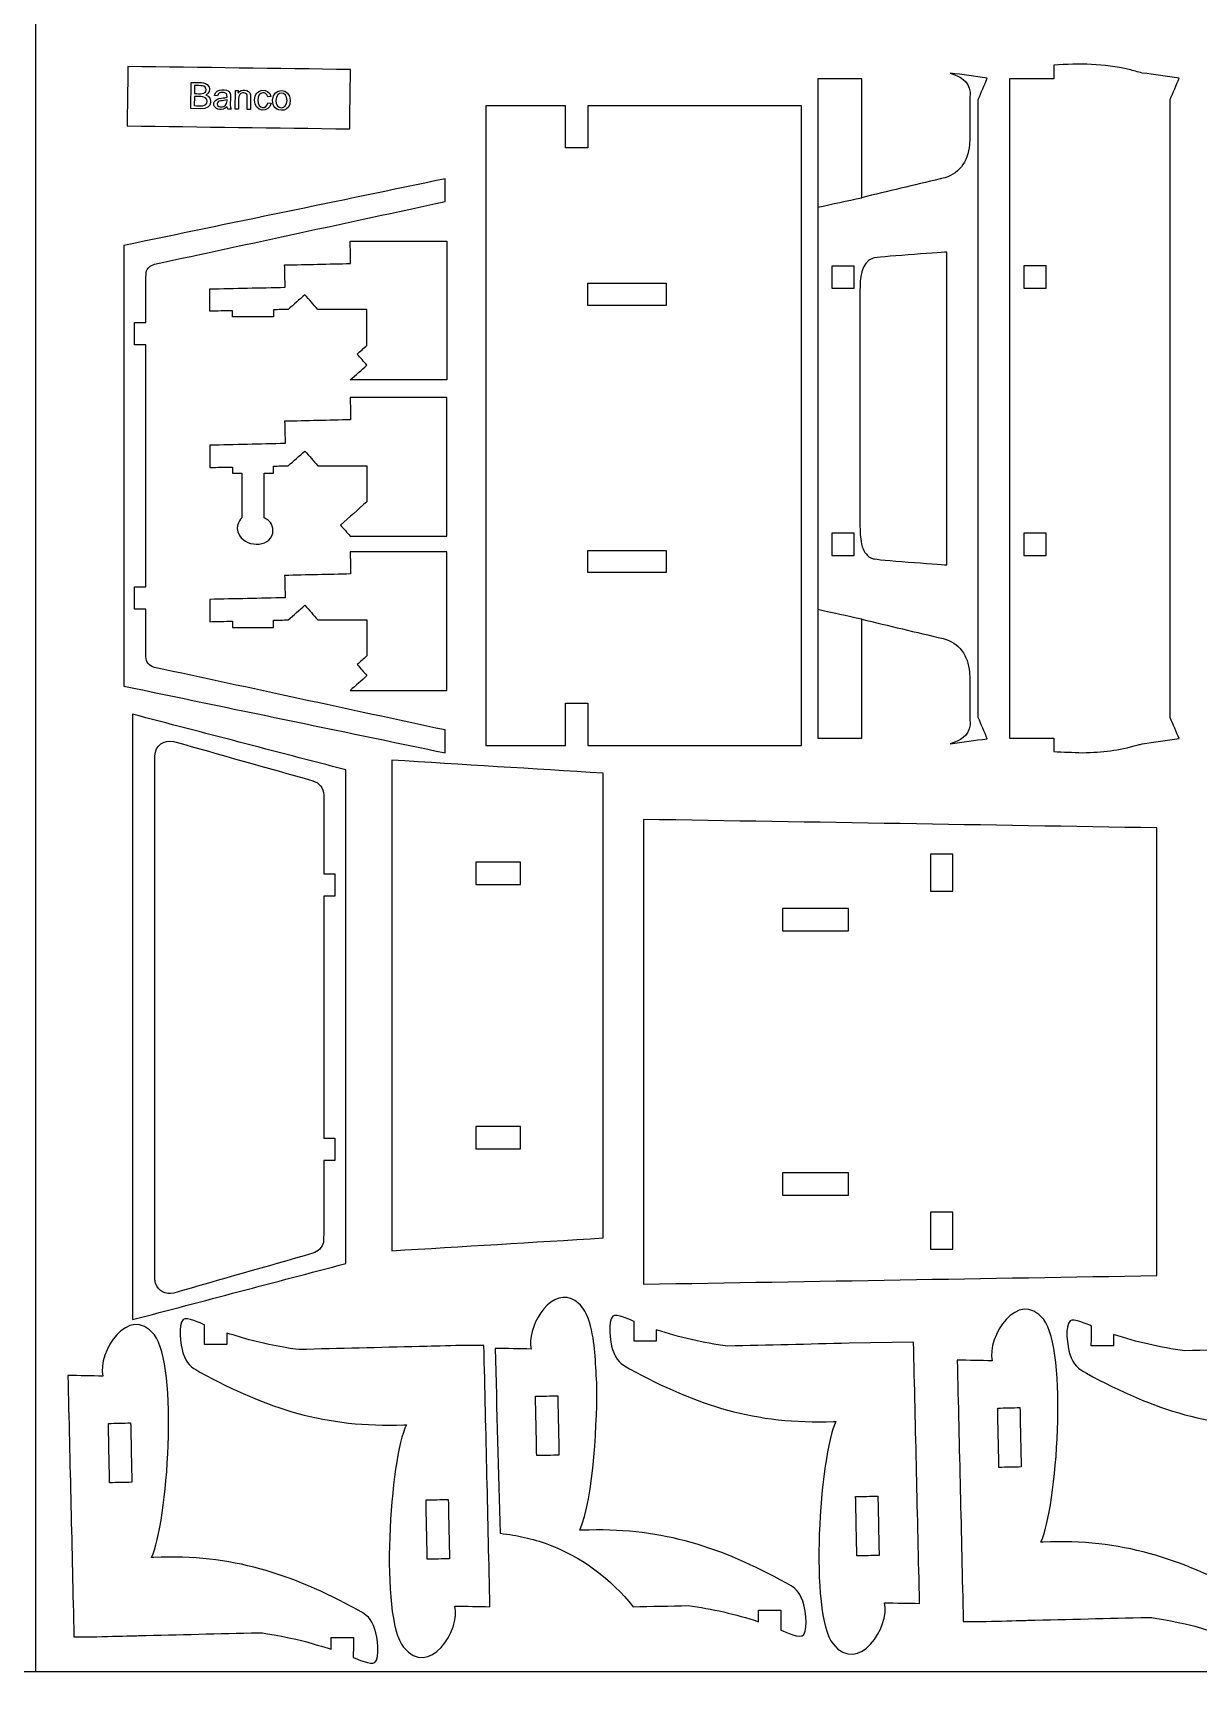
# Model space of a CAD drawing. Extents: x 55 to 635, y 52 to 433.
# Drawn here: x 344.8 to 478.3, y 52.2 to 240.7 of the extents above; entities that cross this region are included whole.
import ezdxf

# ---------------------------------------------------------------- set-up
doc = ezdxf.new("R2010")
doc.units = 0
doc.layers.get('0').update_dxf_attribs({"linetype": 'CONTINUOUS'})

msp = doc.modelspace()

# ---------------------------------------------------------------- linework, layer by layer
at = {"color": 175}
for p, q in [((345.090681, 433.060826), (345.090681, 53.060826)), ((55.090681, 53.060826), (635.090681, 53.060826))]:
    msp.add_line(p, q, dxfattribs=at)
at = {"color": 1}
for p, q in [((362.882681, 232.062826), (362.923281, 235.053526)), ((363.315281, 234.697326), (363.302981, 233.790826)), ((367.962581, 231.993826), (367.991981, 234.161626)), ((367.991981, 234.161626), (368.321981, 234.157226)), ((368.321981, 234.157226), (368.317781, 233.849526)), ((364.023581, 232.047326), (362.882681, 232.062826)), ((363.298181, 233.440026), (363.284181, 232.408326)), ((365.956281, 233.516826), (365.597681, 233.571726)), ((367.036981, 232.958926), (367.040981, 233.092626)), ((367.510781, 232.000026), (367.126381, 232.005226)), ((368.330081, 231.988826), (367.962581, 231.993826)), ((368.346081, 233.171726), (368.330081, 231.988826)), ((369.353481, 231.974926), (369.333381, 233.628226)), ((369.721081, 231.970026), (369.353481, 231.974926)), ((369.723781, 233.658426), (369.721081, 231.970026)), ((372.048181, 233.467426), (371.692381, 233.417926)), ((371.712381, 232.736726), (372.070881, 232.681726))]:
    msp.add_line(p, q, dxfattribs=at)
at = {"color": 3}
msp.add_line((445.683481, 90.784026), (438.294481, 90.659426), dxfattribs=at)
for points in [[(355.679081, 236.891126), (355.648381, 234.624626), (355.617581, 232.358126), (355.586781, 230.091726)], [(381.176481, 236.545026), (372.677381, 236.660326), (364.178281, 236.775726), (355.679081, 236.891126)], [(381.084181, 229.745626), (381.114981, 232.012026), (381.145781, 234.278526), (381.176481, 236.545026)], [(454.133181, 235.553226), (452.710781, 235.749626), (451.288481, 235.945926), (449.866081, 236.142226)], [(449.866081, 236.142226), (450.992881, 235.735126), (452.017181, 235.306926), (452.151481, 233.948526)], [(470.374181, 236.549026), (467.476481, 237.238326), (464.695981, 237.244626), (461.737881, 237.044226)], [(461.737881, 237.044226), (461.737881, 236.527326), (461.737881, 236.010526), (461.737881, 235.493626)], [(471.858281, 236.146726), (471.363581, 236.280826), (470.868881, 236.414926), (470.374181, 236.549026)], [(476.125381, 235.557826), (474.702981, 235.754126), (473.280681, 235.950426), (471.858281, 236.146726)], [(434.701881, 235.489126), (434.701881, 210.314526), (434.701881, 185.139926), (434.701881, 159.965426)], [(439.745681, 235.489126), (438.064381, 235.489126), (436.383181, 235.489126), (434.701881, 235.489126)], [(439.745681, 221.868026), (439.745681, 226.408426), (439.745681, 230.948726), (439.745681, 235.489126)], [(452.151481, 233.948526), (452.137281, 231.941926), (452.123081, 229.935326), (452.108881, 227.928626)], [(453.092681, 233.125726), (453.439481, 233.934926), (453.786381, 234.744026), (454.133181, 235.553226)], [(461.737881, 235.493626), (460.056581, 235.493626), (458.375381, 235.493626), (456.694081, 235.493626)], [(456.694081, 235.493626), (456.694081, 210.319026), (456.694081, 185.144426), (456.694081, 159.969926)], [(475.084881, 233.130226), (475.431681, 233.939426), (475.778581, 234.748626), (476.125381, 235.557826)], [(405.823381, 232.401726), (402.770681, 232.401726), (399.718081, 232.401726), (396.665481, 232.401726)], [(396.665481, 232.401726), (396.665481, 207.979826), (396.665481, 183.557826), (396.665481, 159.135926)], [(405.823381, 227.569826), (405.823381, 229.180526), (405.823381, 230.791126), (405.823381, 232.401726)], [(432.846081, 232.401726), (424.688481, 232.401726), (416.530881, 232.401726), (408.373281, 232.401726)], [(408.373281, 232.401726), (408.373281, 230.791126), (408.373281, 229.180526), (408.373281, 227.569826)], [(432.846081, 159.135926), (432.846081, 183.557826), (432.846081, 207.979826), (432.846081, 232.401726)], [(453.092681, 162.328826), (453.092681, 185.927826), (453.092681, 209.526826), (453.092681, 233.125726)], [(475.084881, 162.333326), (475.084881, 185.932326), (475.084881, 209.531326), (475.084881, 233.130226)], [(355.586781, 230.091726), (364.085981, 229.976326), (372.585081, 229.861026), (381.084181, 229.745626)], [(408.373281, 227.569826), (407.523281, 227.569826), (406.673381, 227.569826), (405.823381, 227.569826)], [(452.108881, 227.928626), (451.895781, 225.962526), (450.857281, 224.444926), (448.904881, 224.054626)], [(392.005381, 224.021126), (379.744681, 221.479226), (367.483981, 218.937226), (355.223281, 216.395326)], [(392.005381, 221.414526), (392.005381, 222.283326), (392.005381, 223.152226), (392.005381, 224.021126)], [(448.734881, 224.023826), (445.738381, 223.305226), (442.742081, 222.586626), (439.745681, 221.868026)], [(448.904881, 224.054626), (448.848281, 224.044326), (448.791581, 224.034026), (448.734881, 224.023826)], [(358.736281, 214.250226), (369.825981, 216.638326), (380.915681, 219.026426), (392.005381, 221.414526)], [(381.196381, 214.327126), (381.177281, 215.176826), (381.158181, 216.026726), (381.139181, 216.876426)], [(381.139181, 216.876426), (384.825481, 216.876426), (388.511981, 216.876426), (392.198381, 216.876426)], [(392.198381, 216.876426), (392.198381, 211.582726), (392.198381, 206.289026), (392.198381, 200.995326)], [(355.223281, 216.395326), (355.223281, 199.569626), (355.223381, 182.743726), (355.223381, 165.918026)], [(449.507681, 215.644626), (448.439581, 215.562026), (441.528381, 215.086326), (441.045381, 214.937026)], [(449.507681, 179.809826), (449.507681, 191.754826), (449.507681, 203.699726), (449.507681, 215.644626)], [(357.720181, 207.562626), (357.731081, 209.471626), (357.742181, 211.380626), (357.753081, 213.289726)], [(357.753081, 213.289726), (357.870681, 213.797026), (358.257581, 214.105526), (358.736281, 214.250226)], [(373.633281, 214.157326), (376.154381, 214.213926), (378.675381, 214.270526), (381.196381, 214.327126)], [(373.690481, 211.608026), (373.671481, 212.457826), (373.652381, 213.307626), (373.633281, 214.157326)], [(441.045381, 214.937026), (439.593281, 214.488326), (439.566281, 212.492826), (439.542281, 211.251826)], [(365.056181, 211.412926), (367.934281, 211.478026), (370.812381, 211.543026), (373.690481, 211.608026)], [(365.056181, 208.863626), (365.056181, 209.713426), (365.056181, 210.563226), (365.056181, 211.412926)], [(439.542281, 211.251826), (439.542281, 202.235526), (439.542281, 193.219126), (439.542281, 184.202726)], [(375.953481, 210.750726), (375.315681, 210.188926), (374.677781, 209.627126), (374.039981, 209.065226)], [(377.438181, 209.065226), (376.943281, 209.627126), (376.448381, 210.188926), (375.953481, 210.750726)], [(356.445181, 207.562526), (356.870181, 207.562526), (357.295181, 207.562626), (357.720181, 207.562626)], [(356.445181, 205.012626), (356.445181, 205.862626), (356.445181, 206.712526), (356.445181, 207.562526)], [(367.665081, 208.922226), (366.795381, 208.902626), (365.925881, 208.883226), (365.056181, 208.863626)], [(367.665081, 208.215226), (367.665081, 208.450926), (367.665081, 208.686626), (367.665081, 208.922226)], [(372.339981, 208.215226), (370.781681, 208.215226), (369.223381, 208.215226), (367.665081, 208.215226)], [(374.039981, 209.065226), (373.473281, 209.052526), (372.906681, 209.039826), (372.339981, 209.027126)], [(372.339981, 209.027126), (372.339981, 208.756426), (372.339981, 208.485926), (372.339981, 208.215226)], [(383.061981, 209.065226), (381.187381, 209.065226), (379.312781, 209.065226), (377.438181, 209.065226)], [(383.061981, 204.946226), (383.061981, 206.319226), (383.061981, 207.692226), (383.061981, 209.065226)], [(357.720181, 205.012626), (357.295181, 205.012626), (356.870181, 205.012626), (356.445181, 205.012626)], [(357.720181, 177.284626), (357.720181, 186.527226), (357.720181, 195.770026), (357.720181, 205.012626)], [(381.938281, 203.956526), (382.312881, 204.286426), (382.687381, 204.616326), (383.061981, 204.946226)], [(383.061981, 202.680826), (382.687381, 203.106126), (382.312881, 203.531226), (381.938281, 203.956526)], [(381.148381, 200.995326), (381.786281, 201.557126), (382.424081, 202.119026), (383.061981, 202.680826)], [(392.198381, 200.995326), (388.515081, 200.995326), (384.831781, 200.995326), (381.148381, 200.995326)], [(392.198381, 198.974626), (388.511981, 198.974626), (384.825481, 198.974626), (381.139181, 198.974626)], [(381.139181, 198.974626), (381.158181, 198.124826), (381.177281, 197.275026), (381.196381, 196.425226)], [(392.198381, 183.093426), (392.198381, 188.387126), (392.198381, 193.680826), (392.198381, 198.974626)], [(381.196381, 196.425226), (378.675381, 196.368626), (376.154381, 196.312026), (373.633281, 196.255426)], [(373.633281, 196.255426), (373.652381, 195.405726), (373.671481, 194.555826), (373.690481, 193.706126)], [(373.690481, 193.706126), (370.812381, 193.641126), (367.934281, 193.576026), (365.056181, 193.511026)], [(365.056181, 193.511026), (365.056181, 192.661326), (365.056181, 191.811426), (365.056181, 190.961726)], [(374.039981, 191.163326), (374.677781, 191.725226), (375.315681, 192.287026), (375.953481, 192.848926)], [(375.953481, 192.848926), (376.448381, 192.287026), (376.943281, 191.725226), (377.438181, 191.163326)], [(365.056181, 190.961726), (365.925881, 190.981226), (366.795381, 191.000726), (367.665081, 191.020326)], [(367.665081, 191.020326), (367.665081, 190.784626), (367.665081, 190.548926), (367.665081, 190.313326)], [(372.339981, 191.125126), (372.906681, 191.137926), (373.473281, 191.150626), (374.039981, 191.163326)], [(372.339981, 190.313326), (372.339981, 190.583926), (372.339981, 190.854526), (372.339981, 191.125126)], [(377.438181, 191.163326), (379.312781, 191.163326), (381.187381, 191.163326), (383.061981, 191.163326)], [(383.061981, 191.163326), (383.061981, 189.790326), (383.061981, 188.417426), (383.061981, 187.044426)], [(367.665081, 190.313326), (368.019281, 190.313326), (368.373381, 190.313326), (368.727581, 190.313326)], [(368.727581, 190.313326), (368.727581, 188.613326), (368.727581, 186.913426), (368.727581, 185.213426)], [(371.277481, 185.213426), (371.277481, 186.913426), (371.277481, 188.613326), (371.277481, 190.313326)], [(371.277481, 190.313326), (371.631681, 190.313326), (371.985781, 190.313326), (372.339981, 190.313326)], [(383.061981, 187.044426), (382.049481, 186.152626), (381.037181, 185.260826), (380.024681, 184.369026)], [(368.727581, 185.213426), (368.726481, 185.210626), (367.781781, 184.295826), (368.451181, 183.178726)], [(372.297481, 183.768426), (372.297481, 184.479626), (371.880481, 184.926626), (371.277481, 185.213426)], [(368.451181, 183.178726), (369.329781, 181.712826), (372.297481, 181.832826), (372.297481, 183.768426)], [(380.024681, 184.369026), (380.399281, 183.943826), (380.773881, 183.518626), (381.148381, 183.093426)], [(381.148381, 183.093426), (384.831781, 183.093426), (388.515081, 183.093426), (392.198381, 183.093426)], [(439.542281, 184.202726), (439.559581, 183.308926), (439.603581, 182.747226), (439.804381, 181.882926)], [(392.198381, 181.317826), (388.511981, 181.317826), (384.825481, 181.317826), (381.139181, 181.317826)], [(381.139181, 181.317826), (381.158181, 180.468126), (381.177281, 179.618326), (381.196381, 178.768526)], [(392.198381, 165.436726), (392.198381, 170.730426), (392.198381, 176.024126), (392.198381, 181.317826)], [(439.804381, 181.882926), (440.045881, 181.271126), (440.303781, 180.746726), (441.045381, 180.517526)], [(441.045381, 180.517526), (441.528781, 180.368226), (448.439181, 179.892426), (449.507681, 179.809826)], [(356.445181, 174.734626), (356.445181, 175.584626), (356.445181, 176.434626), (356.445181, 177.284626)], [(356.445181, 177.284626), (356.870181, 177.284626), (357.295181, 177.284626), (357.720181, 177.284626)], [(381.196381, 178.768526), (378.675381, 178.711926), (376.154381, 178.655426), (373.633281, 178.598826)], [(373.633281, 178.598826), (373.652381, 177.749026), (373.671481, 176.899226), (373.690481, 176.049526)], [(373.690481, 176.049526), (370.812381, 175.984426), (367.934281, 175.919426), (365.056181, 175.854426)], [(365.056181, 175.854426), (365.056181, 175.004626), (365.056181, 174.154826), (365.056181, 173.305126)], [(357.720181, 174.734626), (357.295181, 174.734626), (356.870181, 174.734626), (356.445181, 174.734626)], [(357.720181, 169.311426), (357.720181, 171.119126), (357.720181, 172.926926), (357.720181, 174.734626)], [(372.339981, 173.468526), (372.906681, 173.481326), (373.473281, 173.493926), (374.039981, 173.506726)], [(372.339981, 172.656726), (372.339981, 172.927326), (372.339981, 173.197926), (372.339981, 173.468526)], [(374.039981, 173.506726), (374.677781, 174.068526), (375.315681, 174.630426), (375.953481, 175.192226)], [(375.953481, 175.192226), (376.448381, 174.630426), (376.943281, 174.068526), (377.438181, 173.506726)], [(377.438181, 173.506726), (379.312781, 173.506726), (381.187381, 173.506726), (383.061981, 173.506726)], [(383.061981, 173.506726), (383.061981, 172.133726), (383.061981, 170.760726), (383.061981, 169.387726)], [(439.745681, 159.965426), (439.745681, 164.505726), (439.745681, 169.046226), (439.745681, 173.586526)], [(439.745681, 173.586526), (442.854081, 172.845526), (445.962581, 172.104626), (449.070981, 171.363526)], [(365.056181, 173.305126), (365.925881, 173.324626), (366.795381, 173.344126), (367.665081, 173.363626)], [(367.665081, 173.363626), (367.665081, 173.128026), (367.665081, 172.892326), (367.665081, 172.656726)], [(367.665081, 172.656726), (369.223381, 172.656726), (370.781681, 172.656726), (372.339981, 172.656726)], [(449.070981, 171.363526), (450.937881, 170.919226), (451.905381, 169.402926), (452.108881, 167.525926)], [(358.736281, 168.062926), (358.102381, 168.254726), (357.777181, 168.645326), (357.720181, 169.311426)], [(392.005281, 160.898626), (380.915581, 163.286726), (369.825981, 165.674926), (358.736281, 168.062926)], [(383.061981, 169.387726), (382.687381, 169.057826), (382.312881, 168.727826), (381.938281, 168.397926)], [(381.938281, 168.397926), (382.312881, 167.972726), (382.687381, 167.547526), (383.061981, 167.122226)], [(355.223381, 165.918026), (367.483981, 163.376026), (379.744681, 160.834026), (392.005281, 158.292026)], [(383.061981, 167.122226), (382.424081, 166.560426), (381.786281, 165.998526), (381.148381, 165.436726)], [(452.108881, 167.525926), (452.123081, 165.519226), (452.137281, 163.512626), (452.151481, 161.505926)], [(381.148381, 165.436726), (383.884481, 165.436726), (386.620481, 165.436726), (389.356581, 165.436726)], [(389.356581, 165.436726), (390.303781, 165.436726), (391.251081, 165.436726), (392.198381, 165.436726)], [(380.658581, 156.330026), (372.508681, 158.454526), (364.358681, 160.579026), (356.208781, 162.703526)], [(356.208781, 162.703526), (356.208781, 139.590526), (356.208781, 116.477326), (356.208781, 93.364326)], [(405.823381, 159.135926), (405.823381, 160.746526), (405.823381, 162.357126), (405.823381, 163.967726)], [(405.823381, 163.967726), (406.673381, 163.967726), (407.523281, 163.967726), (408.373281, 163.967726)], [(408.373281, 163.967726), (408.373281, 162.357126), (408.373281, 160.746526), (408.373281, 159.135926)], [(454.133181, 159.901226), (453.786381, 160.710426), (453.439481, 161.519626), (453.092681, 162.328826)], [(476.125381, 159.905726), (475.778581, 160.714926), (475.431681, 161.524126), (475.084881, 162.333326)], [(392.005281, 158.292026), (392.005281, 159.160926), (392.005281, 160.029826), (392.005281, 160.898626)], [(452.151481, 161.505926), (452.017181, 160.147626), (450.992881, 159.719326), (449.866081, 159.312226)], [(358.758781, 157.940326), (358.851481, 159.142926), (359.736281, 159.813326), (360.919281, 159.576726)], [(360.919281, 159.576726), (366.235881, 158.080726), (371.552481, 156.584826), (376.868981, 155.088826)], [(396.665481, 159.135926), (399.718081, 159.135926), (402.770681, 159.135926), (405.823381, 159.135926)], [(408.373281, 159.135926), (416.530881, 159.135926), (424.688481, 159.135926), (432.846081, 159.135926)], [(434.701881, 159.965426), (436.383181, 159.965426), (438.064381, 159.965426), (439.745681, 159.965426)], [(449.866081, 159.312226), (451.288481, 159.508626), (452.710781, 159.704926), (454.133181, 159.901226)], [(456.694081, 159.969926), (458.375381, 159.969926), (460.056581, 159.969926), (461.737881, 159.969926)], [(461.737881, 159.969926), (461.737881, 159.453026), (461.737881, 158.936026), (461.737881, 158.419126)], [(461.737881, 158.419126), (462.831481, 158.378226), (463.925081, 158.337126), (465.018681, 158.296226)], [(465.018681, 158.296226), (467.503981, 158.370126), (469.003281, 158.528526), (471.418581, 159.192026)], [(471.418581, 159.192026), (471.565181, 159.233526), (471.711681, 159.275226), (471.858281, 159.316726)], [(471.858281, 159.316726), (473.280681, 159.513126), (474.702981, 159.709426), (476.125381, 159.905726)], [(358.758781, 98.049026), (358.758781, 118.012726), (358.758781, 137.976526), (358.758781, 157.940326)], [(410.135581, 155.947626), (402.057781, 156.445626), (393.979981, 156.943626), (385.902181, 157.441626)], [(385.902181, 157.441626), (385.902181, 138.712926), (385.902181, 119.984126), (385.902181, 101.255326)], [(376.868981, 155.088826), (377.650281, 154.822626), (378.063981, 154.276526), (378.108581, 153.452426)], [(380.658581, 99.791926), (380.658581, 118.637926), (380.658581, 137.484026), (380.658581, 156.330026)], [(410.135581, 102.719926), (410.135581, 120.462426), (410.135581, 138.205126), (410.135581, 155.947626)], [(378.108581, 153.452426), (378.108681, 150.446026), (378.108781, 147.439526), (378.108881, 144.433226)], [(473.573381, 149.686926), (453.968681, 150.009926), (434.363981, 150.333026), (414.759281, 150.656026)], [(414.759281, 150.656026), (414.759281, 132.913426), (414.759281, 115.170726), (414.759281, 97.428226)], [(473.573381, 98.411026), (473.573381, 115.503026), (473.573381, 132.595026), (473.573381, 149.686926)], [(378.108881, 144.433226), (378.534381, 144.433226), (378.959881, 144.433326), (379.385281, 144.433326)], [(379.385281, 144.433326), (379.385281, 143.583326), (379.385381, 142.733426), (379.385381, 141.883426)], [(379.385381, 141.883426), (378.959881, 141.883426), (378.534381, 141.883326), (378.108981, 141.883326)], [(378.108981, 141.883326), (378.109281, 132.640626), (378.109581, 123.397826), (378.109881, 114.155226)], [(378.109881, 114.155226), (378.535381, 114.155226), (378.960881, 114.155126), (379.386381, 114.155026)], [(379.386381, 114.155026), (379.386081, 113.304926), (379.385781, 112.455126), (379.385481, 111.605126)], [(378.108881, 111.605326), (378.108781, 110.439626), (378.162481, 102.727226), (378.069181, 102.238626)], [(379.385481, 111.605126), (378.959981, 111.605126), (378.534381, 111.605226), (378.108881, 111.605326)], [(378.069181, 102.238626), (377.949881, 101.613126), (377.474481, 101.173926), (376.875181, 100.967226)], [(385.902181, 101.255326), (393.979981, 101.743526), (402.057781, 102.231826), (410.135581, 102.719926)], [(376.875181, 100.967226), (371.558681, 99.449726), (366.242081, 97.932126), (360.925481, 96.414426)], [(356.208781, 93.364326), (364.358681, 95.506826), (372.508681, 97.649426), (380.658581, 99.791926)], [(358.838881, 97.533326), (358.812181, 97.705326), (358.785481, 97.877126), (358.758781, 98.049026)], [(414.759281, 97.428226), (434.363981, 97.755826), (453.968681, 98.083426), (473.573381, 98.411026)], [(360.925481, 96.414426), (359.934481, 96.212326), (359.215481, 96.605226), (358.838881, 97.533326)], [(406.491281, 95.743226), (403.866381, 96.834526), (401.297781, 92.284026), (401.882281, 89.993326)], [(460.590581, 93.371026), (457.685381, 97.010926), (454.009681, 91.359326), (454.704881, 88.652426)], [(358.705081, 91.614726), (355.800181, 95.254826), (352.124281, 89.603326), (352.819381, 86.896226)], [(409.184181, 89.636126), (408.943881, 91.584226), (408.624381, 94.856426), (406.491281, 95.743226)], [(362.008381, 93.368026), (361.395081, 92.807526), (361.691881, 90.442926), (361.985681, 89.565026)], [(364.461981, 92.781626), (364.084081, 92.932926), (362.376881, 93.704726), (362.008381, 93.368026)], [(364.441881, 90.507826), (364.448681, 91.265726), (364.455281, 92.023726), (364.461981, 92.781626)], [(411.226981, 93.748626), (410.613581, 93.188226), (410.910381, 90.823826), (411.204281, 89.945726)], [(413.680581, 93.162226), (413.302681, 93.313526), (411.595481, 94.085426), (411.226981, 93.748626)], [(413.660481, 90.888626), (413.667281, 91.646426), (413.673881, 92.404426), (413.680581, 93.162226)], [(460.268581, 67.881626), (462.122981, 71.714926), (463.389881, 89.863726), (460.590581, 93.371026)], [(463.613781, 93.219426), (463.000381, 92.658926), (463.297281, 90.294426), (463.591081, 89.416526)], [(466.067381, 92.633026), (465.689381, 92.784326), (463.982381, 93.556226), (463.613781, 93.219426)], [(466.047281, 90.359326), (466.054081, 91.117226), (466.060681, 91.875126), (466.067381, 92.633026)], [(358.383081, 66.125426), (360.240081, 69.974126), (361.503081, 88.108726), (358.705081, 91.614726)], [(366.991881, 90.507826), (366.141881, 90.507826), (365.291881, 90.507826), (364.441881, 90.507826)], [(369.919781, 90.956026), (368.943781, 91.246526), (367.967881, 91.537026), (366.991881, 91.827326)], [(366.991881, 91.827326), (366.991881, 91.387626), (366.991881, 90.947826), (366.991881, 90.507826)], [(375.273381, 89.940826), (374.578081, 89.924826), (370.832581, 90.722826), (369.919781, 90.956026)], [(416.210481, 90.888626), (415.360481, 90.888626), (414.510481, 90.888626), (413.660481, 90.888626)], [(424.367081, 90.327026), (421.505381, 90.716926), (418.943481, 91.294626), (416.210481, 92.208126)], [(416.210481, 92.208126), (416.210481, 91.768226), (416.210481, 91.328426), (416.210481, 90.888626)], [(438.294481, 90.659426), (433.651981, 90.548626), (429.009481, 90.437826), (424.367081, 90.327026)], [(446.376281, 60.887726), (446.145281, 70.853126), (445.914481, 80.818626), (445.683481, 90.784026)], [(476.753881, 89.797826), (473.905481, 90.183926), (471.317781, 90.769226), (468.597281, 91.678926)], [(468.597281, 91.678926), (468.597281, 91.239026), (468.597281, 90.799226), (468.597281, 90.359326)], [(361.985681, 89.565026), (362.421081, 88.263526), (362.914581, 87.904426), (363.905681, 87.366026)], [(389.075981, 90.278726), (384.475081, 90.166126), (379.874281, 90.053526), (375.273381, 89.940826)], [(396.464881, 90.403326), (395.324881, 90.472626), (389.875481, 90.297326), (389.075981, 90.278726)], [(397.157981, 60.485426), (396.926981, 70.458026), (396.695981, 80.430726), (396.464881, 90.403326)], [(401.882281, 89.993326), (400.503281, 90.019226), (399.124281, 90.044926), (397.745281, 90.070826)], [(397.745281, 90.070826), (397.935081, 83.013026), (398.124781, 75.955426), (398.314581, 68.897726)], [(409.392281, 86.141326), (409.322981, 87.306226), (409.253581, 88.471126), (409.184181, 89.636126)], [(411.204281, 89.945726), (411.639681, 88.644326), (412.133081, 88.285226), (413.124181, 87.746726)], [(454.704881, 88.652426), (453.365581, 88.675426), (452.026281, 88.698426), (450.687081, 88.721426)], [(450.687081, 88.721426), (450.918081, 78.748826), (451.149081, 68.776126), (451.380181, 58.803426)], [(463.591081, 89.416526), (464.026581, 88.115026), (464.519981, 87.755826), (465.511081, 87.217426)], [(468.597281, 90.359326), (467.747281, 90.359326), (466.897281, 90.359326), (466.047281, 90.359326)], [(490.681381, 90.130126), (486.038781, 90.019426), (481.396381, 89.908526), (476.753881, 89.797826)], [(352.819381, 86.896226), (351.480081, 86.919126), (350.140881, 86.942226), (348.801581, 86.965126)], [(348.801581, 86.965126), (348.801681, 86.957926), (348.801781, 86.950726), (348.801881, 86.943526)], [(348.801881, 86.943526), (349.032781, 76.978126), (349.263781, 67.012726), (349.494681, 57.047326)], [(363.905681, 87.366026), (371.720681, 83.120326), (378.299581, 80.984926), (387.303481, 81.315426)], [(413.124181, 87.746726), (420.939281, 83.501026), (427.518081, 81.365526), (436.522081, 81.696126)], [(465.511081, 87.217426), (473.325981, 82.971926), (479.905081, 80.836326), (488.908881, 81.166826)], [(407.442281, 69.232626), (409.044981, 72.767126), (409.477181, 82.405526), (409.392281, 86.141326)], [(387.576481, 81.325126), (385.722181, 77.500626), (384.455181, 59.342026), (387.254481, 55.835826)], [(387.303481, 81.315426), (387.394481, 81.318626), (387.485381, 81.321926), (387.576481, 81.325126)], [(436.794981, 81.705826), (434.939181, 77.859826), (433.674381, 59.722526), (436.473081, 56.216526)], [(436.522081, 81.696126), (436.612981, 81.699326), (436.703981, 81.702626), (436.794981, 81.705826)], [(398.314581, 68.897726), (400.369681, 68.625926), (401.880581, 68.348426), (403.850881, 67.611026)], [(408.528581, 69.267926), (408.166481, 69.256126), (407.804381, 69.244326), (407.442281, 69.232626)], [(431.113781, 63.193126), (423.620081, 67.291026), (417.062381, 69.449326), (408.528581, 69.267926)], [(460.541581, 67.891426), (460.450581, 67.888126), (460.359681, 67.884826), (460.268581, 67.881626)], [(483.939381, 61.840726), (476.125681, 66.085626), (469.544281, 68.222626), (460.541581, 67.891426)], [(358.656081, 66.135226), (358.565081, 66.132026), (358.474081, 66.128726), (358.383081, 66.125426)], [(382.053881, 60.084626), (374.238981, 64.330126), (367.659881, 66.465826), (358.656081, 66.135226)], [(403.850881, 67.611026), (407.647481, 66.190226), (411.055781, 63.669526), (413.551081, 60.476826)], [(432.812881, 61.551626), (432.352881, 62.520426), (431.940381, 62.741026), (431.113781, 63.193126)], [(387.254481, 55.835826), (390.160581, 52.195826), (393.835081, 57.848226), (393.140081, 60.554426)], [(393.140081, 60.554426), (394.479381, 60.531426), (395.818781, 60.508426), (397.157981, 60.485426)], [(413.551081, 60.476826), (415.657781, 60.522126), (417.764281, 60.567426), (419.870881, 60.612726)], [(419.870881, 60.612726), (422.550981, 60.245726), (425.346081, 59.643626), (427.910481, 58.770426)], [(433.099281, 57.294626), (433.641781, 58.107826), (433.305381, 60.514526), (432.812881, 61.551626)], [(436.473081, 56.216526), (439.378681, 52.576426), (443.053781, 58.228526), (442.358681, 60.935126)], [(442.358681, 60.935126), (443.697981, 60.912026), (445.037281, 60.889126), (446.376481, 60.866026)], [(446.376481, 60.866026), (446.376381, 60.873326), (446.376381, 60.880526), (446.376281, 60.887726)], [(383.973781, 57.885626), (383.538381, 59.186926), (383.045081, 59.546126), (382.053881, 60.084626)], [(427.910481, 58.770426), (427.910481, 59.210326), (427.910481, 59.650226), (427.910481, 60.090126)], [(427.910481, 60.090126), (428.760481, 60.090126), (429.610481, 60.090126), (430.460481, 60.090126)], [(430.460481, 60.090126), (430.460481, 59.332226), (430.460481, 58.574326), (430.460481, 57.816526)], [(451.380181, 58.803426), (452.517281, 58.734226), (457.972881, 58.909626), (458.769081, 58.928126)], [(458.769081, 58.928126), (463.369981, 59.040826), (467.970781, 59.153326), (472.571681, 59.265926)], [(472.571681, 59.265926), (473.267281, 59.281926), (477.012081, 58.484026), (477.925281, 58.250826)], [(349.494681, 57.047326), (350.594981, 56.978526), (356.133781, 57.154426), (356.883681, 57.171926)], [(356.883681, 57.171926), (361.484481, 57.284526), (366.085281, 57.397026), (370.686081, 57.509726)], [(370.686081, 57.509726), (371.381381, 57.525626), (375.126981, 56.727826), (376.039781, 56.494626)], [(378.967581, 55.623226), (378.967581, 56.063026), (378.967581, 56.502826), (378.967581, 56.942726)], [(378.967581, 56.942726), (379.817581, 56.942726), (380.667581, 56.942726), (381.517581, 56.942726)], [(381.517581, 56.942726), (381.510881, 56.184826), (381.504181, 55.426926), (381.497481, 54.669026)], [(383.951081, 54.082626), (384.564481, 54.643026), (384.267681, 57.007626), (383.973781, 57.885626)], [(430.460481, 57.816526), (431.008781, 57.596126), (432.738681, 56.754026), (433.099281, 57.294626)], [(477.925281, 58.250826), (478.901181, 57.960326), (479.877181, 57.669826), (480.853181, 57.379326)], [(376.039781, 56.494626), (377.015681, 56.204126), (377.991581, 55.913626), (378.967581, 55.623226)], [(381.497481, 54.669026), (381.875481, 54.517726), (383.582481, 53.745826), (383.951081, 54.082626)]]:
    msp.add_open_spline(points, degree=3, dxfattribs=at)
at = {"color": 1}
for points in [[(362.923281, 235.053526), (363.701081, 235.042926), (364.600481, 235.174726), (364.914081, 234.656026)], [(363.302981, 233.790826), (363.904981, 233.782626), (364.629481, 233.649226), (364.637281, 234.219126)], [(364.637281, 234.219126), (364.645181, 234.800926), (363.966781, 234.688526), (363.315281, 234.697326)], [(364.914081, 234.656026), (365.143081, 234.277226), (365.016581, 233.831126), (364.600781, 233.631126)], [(365.597681, 233.571726), (365.807481, 234.495926), (367.065281, 234.271026), (367.291881, 233.987426)], [(366.143781, 233.836526), (366.060081, 233.777126), (365.998081, 233.670026), (365.956281, 233.516826)], [(367.042781, 233.380826), (367.077081, 234.191626), (366.200881, 233.877326), (366.143781, 233.836526)], [(367.291881, 233.987426), (367.591181, 233.612726), (367.244381, 232.515926), (367.510781, 232.000026)], [(368.317781, 233.849526), (368.671381, 234.360126), (369.600881, 234.317026), (369.723781, 233.658426)], [(369.333381, 233.628226), (369.204881, 233.974026), (368.358581, 234.090926), (368.346081, 233.171726)], [(370.191681, 233.039326), (370.211381, 234.496626), (371.873681, 234.454426), (372.048181, 233.467426)], [(371.692381, 233.417926), (371.545681, 234.083026), (370.581581, 234.067726), (370.567681, 233.044726)], [(372.250981, 233.019726), (372.271881, 234.558726), (374.301181, 234.486126), (374.281281, 233.022826)], [(373.905081, 233.008426), (373.919881, 234.095726), (372.642081, 234.136326), (372.626881, 233.013926)], [(363.284181, 232.408326), (363.910781, 232.399826), (364.735781, 232.239026), (364.744781, 232.904426)], [(364.744781, 232.904426), (364.753581, 233.554326), (363.917881, 233.431626), (363.298181, 233.440026)], [(364.600781, 233.631126), (365.389781, 233.389026), (365.473781, 232.027626), (364.023581, 232.047326)], [(367.059081, 232.277626), (365.783281, 231.221226), (364.673681, 233.080226), (366.385181, 233.263726)], [(365.914681, 232.604426), (365.908181, 232.123826), (367.017081, 232.032826), (367.036981, 232.958926)], [(367.040981, 233.092626), (366.556181, 232.903326), (365.920681, 233.045226), (365.914681, 232.604426)], [(366.385181, 233.263726), (366.682281, 233.294526), (366.902181, 233.334026), (367.042781, 233.380826)], [(367.126381, 232.005226), (367.090581, 232.083026), (367.068181, 232.173826), (367.059081, 232.277626)], [(372.070881, 232.681726), (371.875481, 231.562426), (370.172081, 231.597426), (370.191681, 233.039326)], [(370.567681, 233.044726), (370.552981, 231.958726), (371.594881, 231.976026), (371.712381, 232.736726)], [(372.520081, 232.177026), (372.335381, 232.373826), (372.245981, 232.654926), (372.250981, 233.019726)], [(374.281281, 233.022826), (374.262781, 231.655626), (372.965381, 231.702726), (372.520081, 232.177026)], [(372.626881, 233.013926), (372.611781, 231.900926), (373.889681, 231.869326), (373.905081, 233.008426)], [(434.701881, 220.769826), (436.383181, 221.135926), (438.064381, 221.501926), (439.745681, 221.868026)], [(439.745681, 173.586526), (438.064381, 173.952626), (436.383181, 174.318726), (434.701881, 174.684726)]]:
    msp.add_open_spline(points, degree=3, dxfattribs=at)
at = {"color": 7}
for points in [[(438.876781, 214.041226), (438.026781, 214.041226), (437.176781, 214.041226), (436.326781, 214.041226)], [(436.326781, 214.041226), (436.326781, 213.191226), (436.326781, 212.341226), (436.326781, 211.491226)], [(438.876781, 211.491226), (438.876781, 212.341226), (438.876781, 213.191226), (438.876781, 214.041226)], [(460.868981, 214.045726), (460.018981, 214.045726), (459.169081, 214.045726), (458.319081, 214.045726)], [(458.319081, 214.045726), (458.319081, 213.195726), (458.319081, 212.345726), (458.319081, 211.495726)], [(460.868981, 211.495726), (460.868981, 212.345726), (460.868981, 213.195726), (460.868981, 214.045726)], [(408.377581, 209.525026), (408.377581, 210.375026), (408.377581, 211.224926), (408.377581, 212.074926)], [(408.377581, 212.074926), (411.360981, 212.074926), (414.344381, 212.074926), (417.327781, 212.074926)], [(417.327781, 212.074926), (417.327781, 211.224926), (417.327781, 210.375026), (417.327781, 209.525026)], [(436.326781, 211.491226), (437.176781, 211.491226), (438.026781, 211.491226), (438.876781, 211.491226)], [(458.319081, 211.495726), (459.169081, 211.495726), (460.018981, 211.495726), (460.868981, 211.495726)], [(417.327781, 209.525026), (414.344381, 209.525026), (411.360981, 209.525026), (408.377581, 209.525026)], [(438.876781, 183.441426), (438.026781, 183.441426), (437.176781, 183.441426), (436.326781, 183.441426)], [(436.326781, 183.441426), (436.326781, 182.591426), (436.326781, 181.741426), (436.326781, 180.891426)], [(438.876781, 180.891426), (438.876781, 181.741426), (438.876781, 182.591426), (438.876781, 183.441426)], [(460.868981, 183.446026), (460.018981, 183.446026), (459.169081, 183.446026), (458.319081, 183.446026)], [(458.319081, 183.446026), (458.319081, 182.596026), (458.319081, 181.746026), (458.319081, 180.896026)], [(460.868981, 180.896026), (460.868981, 181.746026), (460.868981, 182.596026), (460.868981, 183.446026)], [(408.377581, 178.925326), (408.377581, 179.775326), (408.377581, 180.625326), (408.377581, 181.475326)], [(408.377581, 181.475326), (411.360981, 181.475326), (414.344381, 181.475326), (417.327781, 181.475326)], [(417.327781, 181.475326), (417.327781, 180.625326), (417.327781, 179.775326), (417.327781, 178.925326)], [(436.326781, 180.891426), (437.176781, 180.891426), (438.026781, 180.891426), (438.876781, 180.891426)], [(458.319081, 180.896026), (459.169081, 180.896026), (460.018981, 180.896026), (460.868981, 180.896026)], [(417.327781, 178.925326), (414.344381, 178.925326), (411.360981, 178.925326), (408.377581, 178.925326)], [(400.637181, 145.747826), (398.937181, 145.747826), (397.237181, 145.747826), (395.537181, 145.747826)], [(395.537181, 145.747826), (395.537181, 144.897826), (395.537181, 144.047826), (395.537181, 143.197826)], [(400.637181, 143.197826), (400.637181, 144.047826), (400.637181, 144.897826), (400.637181, 145.747826)], [(447.641281, 146.673226), (447.641281, 145.256526), (447.641281, 143.839926), (447.641281, 142.423226)], [(450.191281, 146.673226), (449.341281, 146.673226), (448.491281, 146.673226), (447.641281, 146.673226)], [(450.191281, 142.423226), (450.191281, 143.839926), (450.191281, 145.256526), (450.191281, 146.673226)], [(395.537181, 143.197826), (397.237181, 143.197826), (398.937181, 143.197826), (400.637181, 143.197826)], [(447.641281, 142.423226), (448.491281, 142.423226), (449.341281, 142.423226), (450.191281, 142.423226)], [(438.223081, 140.456126), (435.701481, 140.456126), (433.179781, 140.456126), (430.658181, 140.456126)], [(430.658181, 140.456126), (430.658181, 139.606126), (430.658181, 138.756126), (430.658181, 137.906126)], [(438.223081, 137.906126), (438.223081, 138.756126), (438.223081, 139.606126), (438.223081, 140.456126)], [(430.658181, 137.906126), (433.179781, 137.906126), (435.701481, 137.906126), (438.223081, 137.906126)], [(400.637181, 115.469826), (398.937181, 115.469826), (397.237181, 115.469826), (395.537181, 115.469826)], [(395.537181, 115.469826), (395.537181, 114.619826), (395.537181, 113.769926), (395.537181, 112.919926)], [(400.637181, 112.919926), (400.637181, 113.769926), (400.637181, 114.619826), (400.637181, 115.469826)], [(395.537181, 112.919926), (397.237181, 112.919926), (398.937181, 112.919926), (400.637181, 112.919926)], [(438.223081, 110.178126), (435.701481, 110.178126), (433.179781, 110.178126), (430.658181, 110.178126)], [(430.658181, 110.178126), (430.658181, 109.328226), (430.658181, 108.478226), (430.658181, 107.628226)], [(438.223081, 107.628226), (438.223081, 108.478226), (438.223081, 109.328226), (438.223081, 110.178126)], [(430.658181, 107.628226), (433.179781, 107.628226), (435.701481, 107.628226), (438.223081, 107.628226)], [(450.191281, 105.690326), (449.341281, 105.690326), (448.491281, 105.690326), (447.641281, 105.690326)], [(447.641281, 105.690326), (447.641281, 104.273726), (447.641281, 102.857026), (447.641281, 101.440326)], [(450.191281, 101.440326), (450.191281, 102.857026), (450.191281, 104.273726), (450.191281, 105.690326)], [(447.641281, 101.440326), (448.491281, 101.440326), (449.341281, 101.440326), (450.191281, 101.440326)], [(402.368881, 84.582926), (403.218581, 84.602026), (404.068381, 84.621226), (404.918181, 84.640326)], [(402.514781, 77.787326), (402.466181, 80.052526), (402.417481, 82.317726), (402.368881, 84.582926)], [(404.918181, 84.640326), (404.966681, 82.374326), (405.015181, 80.108226), (405.063681, 77.842126)], [(455.322381, 83.233326), (456.172081, 83.252426), (457.021981, 83.271526), (457.871681, 83.290726)], [(455.466681, 76.488526), (455.418581, 78.736826), (455.370481, 80.985026), (455.322381, 83.233326)], [(457.871681, 83.290726), (457.920181, 81.024626), (457.968681, 78.758626), (458.017181, 76.492626)], [(353.436781, 81.477126), (354.286681, 81.496226), (355.136381, 81.515326), (355.986181, 81.534426)], [(353.581181, 74.732326), (353.533081, 76.980526), (353.484881, 79.228926), (353.436781, 81.477126)], [(355.986181, 81.534426), (356.034781, 79.268426), (356.083181, 77.002426), (356.131681, 74.736426)], [(405.063681, 77.842126), (404.213981, 77.823926), (403.364481, 77.805626), (402.514781, 77.787326)], [(455.468281, 76.437726), (455.467681, 76.454626), (455.467181, 76.471626), (455.466681, 76.488526)], [(458.017181, 76.492626), (457.167581, 76.474326), (456.317881, 76.456026), (455.468281, 76.437726)], [(353.582781, 74.681526), (353.582281, 74.698426), (353.581681, 74.715426), (353.581181, 74.732326)], [(356.131681, 74.736426), (355.282081, 74.718126), (354.432381, 74.699826), (353.582781, 74.681526)], [(389.827881, 72.714226), (390.677481, 72.732426), (391.527081, 72.750826), (392.376781, 72.769126)], [(389.973381, 65.916126), (389.924881, 68.182126), (389.876381, 70.448126), (389.827881, 72.714226)], [(392.376781, 72.769126), (392.377281, 72.752226), (392.377781, 72.735126), (392.378281, 72.718226)], [(392.378281, 72.718226), (392.426381, 70.470026), (392.474581, 68.221726), (392.522681, 65.973526)], [(439.046381, 73.094826), (439.895981, 73.113126), (440.745681, 73.131526), (441.595381, 73.149726)], [(439.191981, 66.296826), (439.143481, 68.562826), (439.094881, 70.828826), (439.046381, 73.094826)], [(441.595381, 73.149726), (441.643981, 70.884626), (441.692681, 68.619326), (441.741281, 66.354226)], [(441.741281, 66.354226), (440.891581, 66.335026), (440.041681, 66.315926), (439.191981, 66.296826)], [(392.522681, 65.973526), (391.672981, 65.954426), (390.823081, 65.935226), (389.973381, 65.916126)]]:
    msp.add_open_spline(points, degree=3, dxfattribs=at)

doc.saveas('drawing.dxf')
